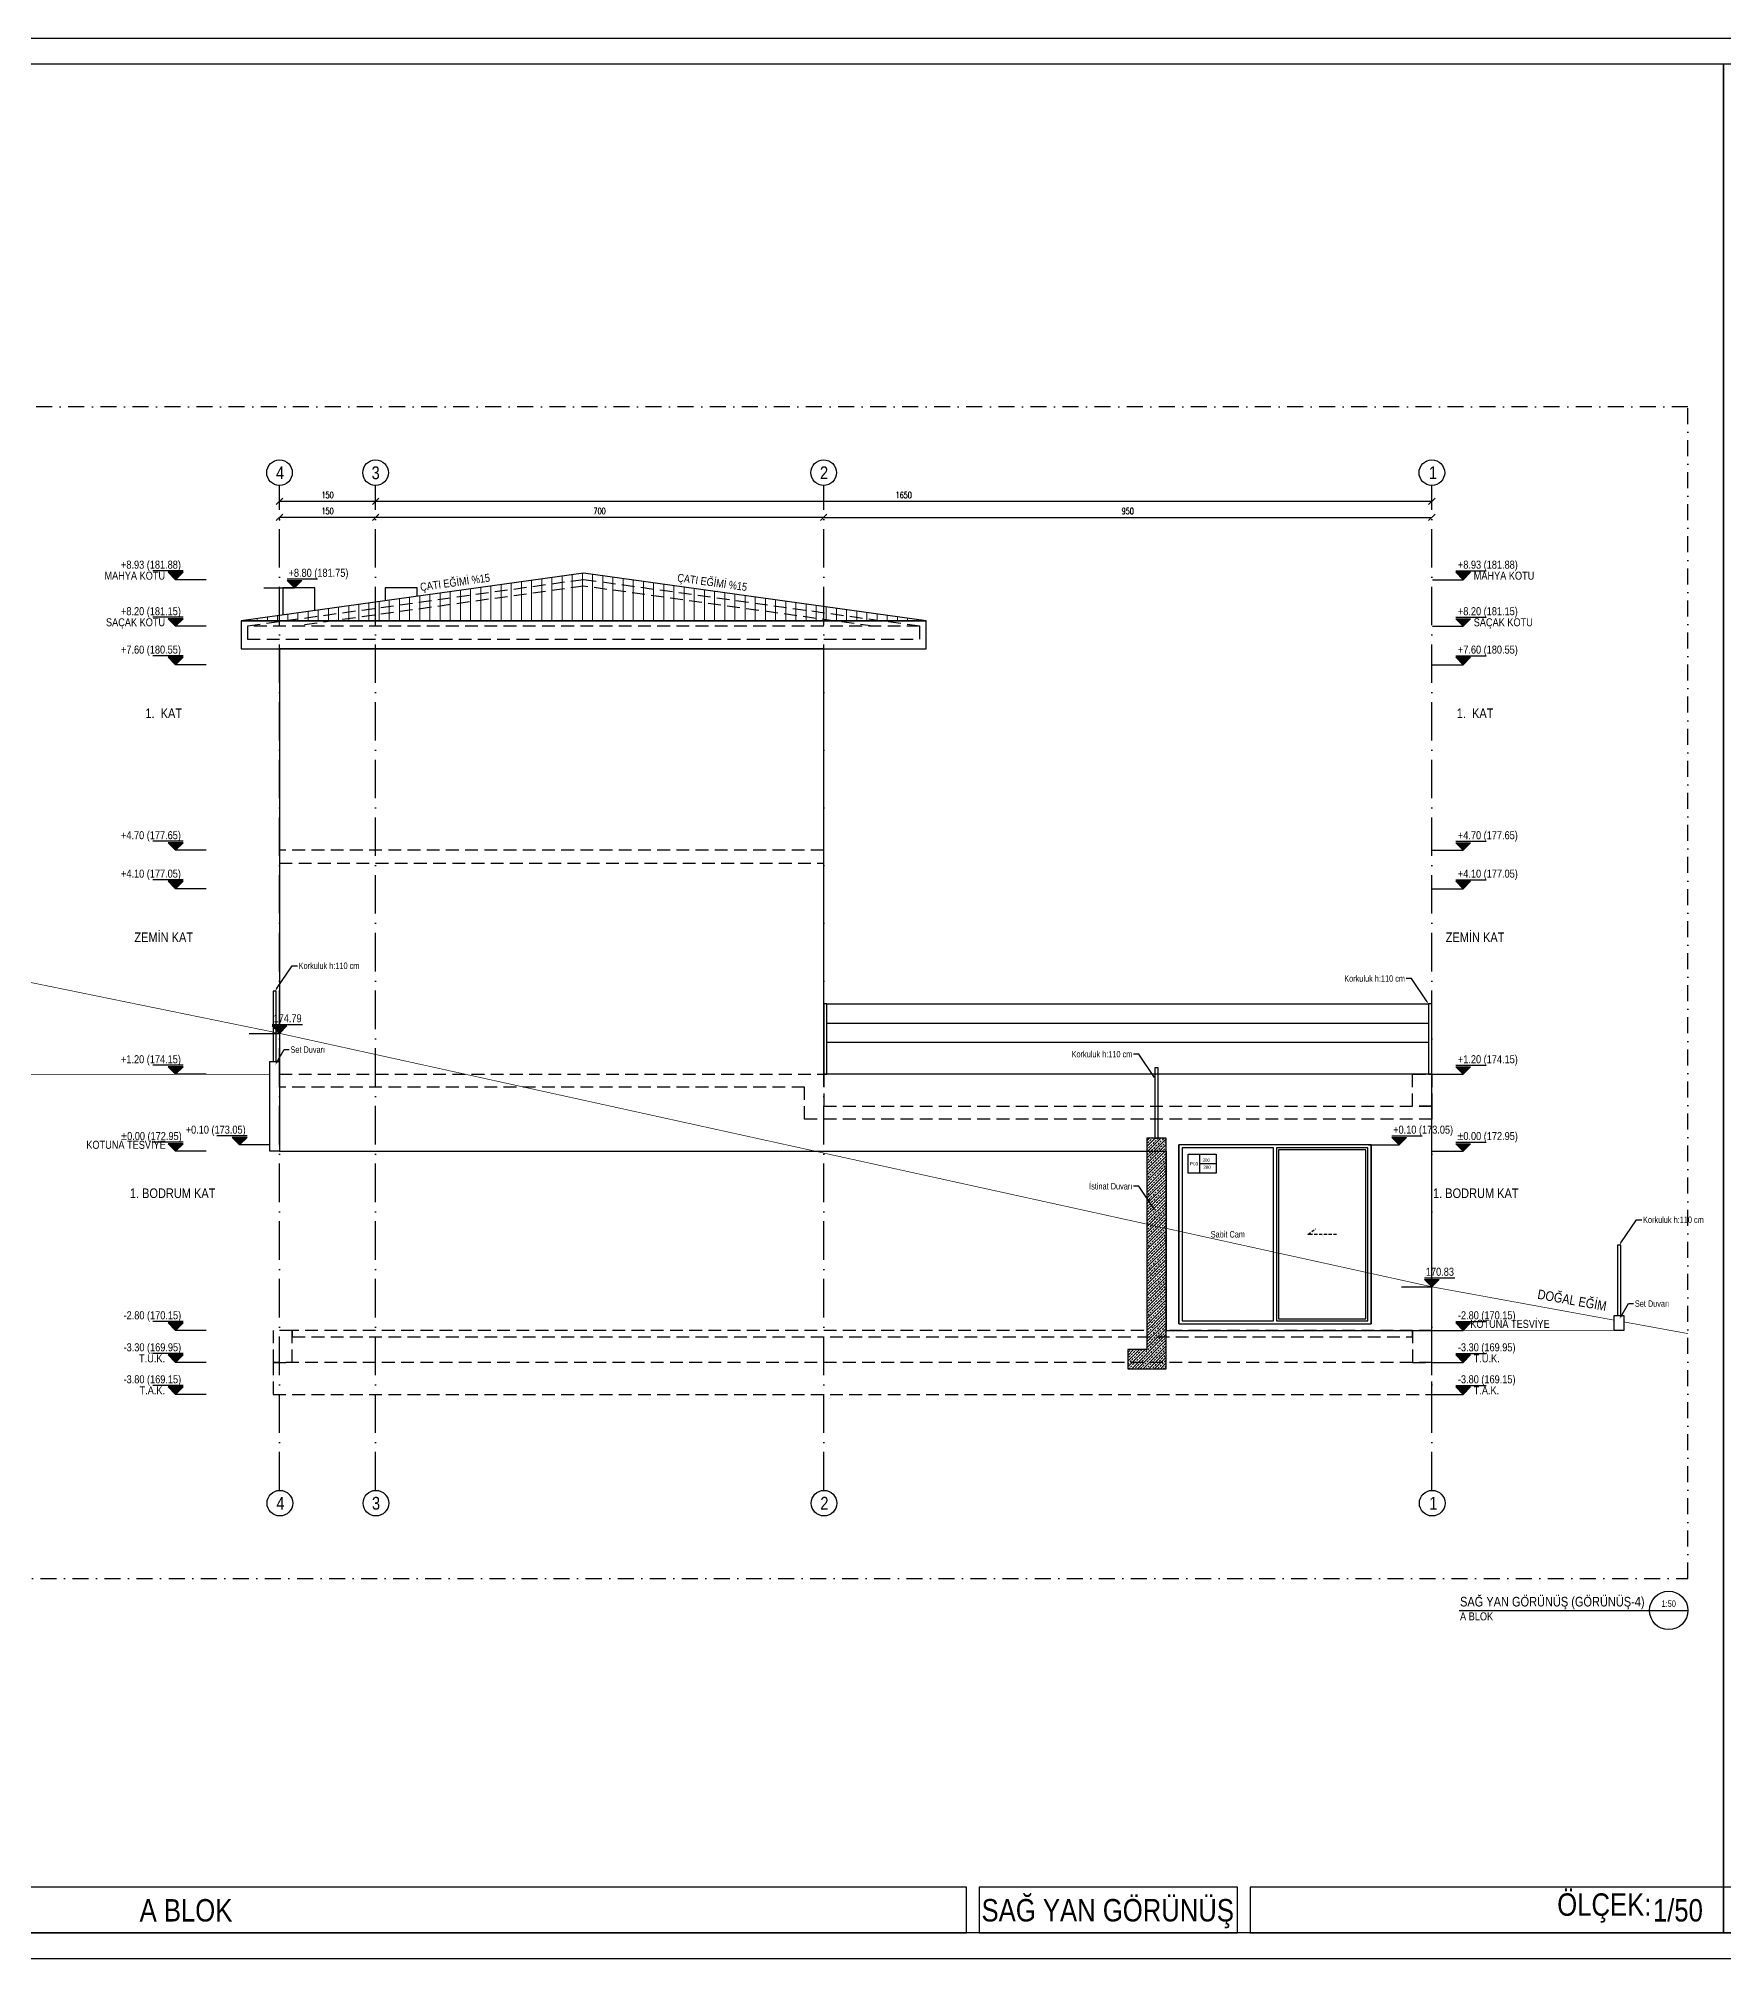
# Model space of a CAD drawing. Header units: millimetres. Extents: x 82776 to 137242, y 11666 to 27998.
# Drawn here: x 129497 to 132129, y 24998 to 27998 of the extents above; entities that cross this region are included whole.
import ezdxf
from ezdxf import colors
from ezdxf.entities.mleader import LeaderData, LeaderLine
from ezdxf.enums import TextEntityAlignment as Align
from ezdxf.math import Vec2, Vec3

# ---------------------------------------------------------------- set-up
doc = ezdxf.new("R2010")
doc.units = ezdxf.units.MM
for name, pattern in [('( Hidden )', [0.375, 0.25, -0.125]), ('ACAD_ISO10W100', [18, 12, -3, 0, -3]), ('DASHDOT', [1, 0.5, -0.25, 0, -0.25]), ('DASHED', [15, 10, -5])]:
    doc.linetypes.add(name, pattern=pattern)
for name, color, linetype in [('0_IFC_Concrete Trace', 253, '( Hidden )'), ('0_IFC_Dimension_Exterior_50', 253, 'Continuous'), ('0_IFC_Elevation_1', 41, 'Continuous'), ('0_IFC_Elevation_2', 31, 'Continuous'), ('0_IFC_Elevation_3', 21, 'Continuous'), ('0_IFC_Elevation_4', 11, 'Continuous'), ('0_IFC_Grid', 14, 'ACAD_ISO10W100'), ('0_IFC_Grid_Text_100', 14, 'Continuous'), ('0_IFC_Hatch', 250, 'Continuous'), ('0_IFC_Hatch_Structure', 251, 'Continuous'), ('0_IFC_Legend_Text', 7, 'Continuous'), ('0_IFC_Legend_Viewport', 7, 'Continuous'), ('0_IFC_Notation_Level_50', 160, 'Continuous'), ('0_IFC_Notation_Section_50', 10, 'Continuous'), ('0_IFC_Text_Explanation_100', 231, 'Continuous'), ('0_IFC_Text_Explanation_20', 231, 'Continuous'), ('0_IFC_Text_Explanation_50', 231, 'Continuous'), ('1_IFC_Concrete_Section', 50, 'Continuous'), ('2_IFC_Handrail', 181, 'Continuous'), ('2_IFC_Wall', 130, 'Continuous'), ('3_IFC_Window', 136, 'Continuous'), ('7_IFC_Landscape', 45, 'Continuous')]:
    doc.layers.add(name, color=color, linetype=linetype)
doc.styles.add('IFC_TEXT', font='ARIALN.TTF')
doc.styles.add('IFC_TEXT_DIM', font='romans.shx', dxfattribs={"width": 0.7})
doc.styles.get("Standard").update_dxf_attribs({"font": 'arial.ttf'})
doc.dimstyles.new('IFC_Dim50', dxfattribs={"dimtxt": 10, "dimasz": 10, "dimexe": 0.00125, "dimexo": 0.000625, "dimgap": 5, "dimtad": 1, "dimdec": 4, "dimrnd": 0.5, "dimzin": 9, "dimtxsty": 'IFC_TEXT_DIM', "dimblk": 'OBLIQUE', "dimcen": -2.5, "dimclrd": 256, "dimclre": 256, "dimclrt": 256, "dimazin": 0, "dimtfac": 1, "dimtdec": 4, "dimtix": 1, "dimtmove": 1, "dimatfit": 3, "dimfxl": 5, "dimfxlon": 1, "dimtfillclr": 256, "dimlwd": -1, "dimlwe": 5, "dimarcsym": 0})

# ---------------------------------------------------------------- blocks, each defined once
blk = doc.blocks.new('*U1736')
for points in [[(-5112.2, 0), (-759.4, 0), (-759.4, 71.5), (-5112.2, 71.5)], [(-739.4, 0), (0, 0), (0, 71.5), (-739.4, 71.5)]]:
    blk.add_lwpolyline(points, close=True)
at = {"layer": '0_IFC_Legend_Viewport', "transparency": 33554687}
blk.add_lwpolyline([(-5112.2, 2920), (0, 2920), (0, 0), (-5112.2, 0)], close=True, dxfattribs=at)
at = {"style": 'IFC_TEXT'}
for tag, p in [('PAFTA', (-3114.5, 17.9)), ('OLCEK', (-110.4, 17.9))]:
    blk.add_attdef(tag, p, '', height=35, dxfattribs=at)
at = {"layer": '0_IFC_Legend_Text', "transparency": 33554687, "insert": (-259.9, 61.9), "char_height": 35, "attachment_point": 1, "style": 'IFC_TEXT'}
blk.add_mtext_dynamic_manual_height_columns('ÖLÇEK:', width=490.238, gutter_width=61.4, heights=[0], dxfattribs=at)
blk = doc.blocks.new('*U2161')
for points in [[(-3561.9, 0), (-1182.8, 0), (-1182.8, 71.5), (-3561.9, 71.5)], [(-1162.8, 0), (-759.4, 0), (-759.4, 71.5), (-1162.8, 71.5)], [(-739.4, 0), (0, 0), (0, 71.5), (-739.4, 71.5)]]:
    blk.add_lwpolyline(points, close=True)
at = {"layer": '0_IFC_Legend_Viewport', "transparency": 33554687}
blk.add_lwpolyline([(-3561.9, 2920), (0, 2920), (0, 0), (-3561.9, 0)], close=True, dxfattribs=at)
at = {"style": 'IFC_TEXT'}
for tag, p in [('PAFTA', (-2608, 17.9)), ('KOT', (-1159.1, 18)), ('OLCEK', (-110.4, 17.9))]:
    blk.add_attdef(tag, p, '', height=35, dxfattribs=at)
at = {"layer": '0_IFC_Legend_Text', "transparency": 33554687, "insert": (-259.9, 61.9), "char_height": 35, "attachment_point": 1, "style": 'IFC_TEXT'}
blk.add_mtext_dynamic_manual_height_columns('ÖLÇEK:', width=490.238, gutter_width=61.4, heights=[0], dxfattribs=at)
blk = doc.blocks.new('*U1744')
at = {"layer": '0_IFC_Text_Explanation_100'}
blk.add_lwpolyline([(-357.2, 0), (0, 0)], dxfattribs=at)
blk.add_circle((-30, 0), 30, dxfattribs=at)
at = {"layer": '0_IFC_Text_Explanation_100', "style": 'IFC_TEXT'}
for tag, p, height in [('TITLE', (-356, 6.2), 15), ('SHEET_NO', (-356, -15.5), 12.5)]:
    blk.add_attdef(tag, p, '', height=height, dxfattribs=at)
for tag, p in [('SCALE', (-30, 10.6)), ('DRAWING_NO', (-30, -11.3))]:
    blk.add_attdef(tag, text='', height=10, dxfattribs=at).set_placement(p, align=Align.MIDDLE)
blk = doc.blocks.new('A_GR4_DOS IZI')
at = {"layer": '0_IFC_Concrete Trace', "linetype": '( Hidden )', "ltscale": 80}
for points in [[(1010, 1150), (485, 1222.8), (-40, 1150)], [(937.1, 1150), (485, 1212.7), (32.9, 1150)], [(1810, 0), (0, 0), (0, -50), (1810, -50), (1810, 0)]]:
    blk.add_lwpolyline(points, dxfattribs=at)
for points in [[(1010, 1150), (-40, 1150), (-40, 1130), (1010, 1130)], [(860, 800), (10, 800), (10, 780), (860, 780)], [(1810, 400), (1780, 400), (1780, 450), (1810, 450)], [(860, 400), (1810, 400), (1810, 380), (830, 380), (830, 430), (10, 430), (10, 450), (860, 450)], [(0, 0), (30, 0), (30, 50), (0, 50)], [(30, 40), (1780, 40), (1780, 50), (30, 50)], [(1780, 0), (1810, 0), (1810, 50), (1780, 50)]]:
    blk.add_lwpolyline(points, close=True, dxfattribs=at)
blk = doc.blocks.new('0_IFC_WINDOWTAG_EL')
blk.add_wipeout([(1.2, 15), (23, 15), (23, 0), (1.2, 0)])
at = {"layer": '0_IFC_Text_Explanation_50'}
blk.add_lwpolyline([(1.2, 15), (23, 15), (23, 0), (1.2, 0)], close=True, dxfattribs=at)
for points in [[(10, 15), (10, 0)], [(10, 7.5), (23, 7.5)]]:
    blk.add_lwpolyline(points, dxfattribs=at)
for tag, p in [('KOD', (1.9, 6.2)), ('EN', (12.1, 9)), ('YÜKSEKLİK', (12.5, 3.5))]:
    blk.add_attdef(tag, p, '', height=2.5, dxfattribs=at)
blk = doc.blocks.new('*U1739')
blk.add_wipeout([(300, 280), (0, 280), (0, 0), (300, 0)])
at = {"layer": '3_IFC_Window'}
for points in [[(300, 280), (0, 280), (0, 0), (300, 0)], [(147.5, 275), (5, 275), (5, 5), (147.5, 5)], [(155.5, 8), (292, 8), (292, 272), (155.5, 272)]]:
    blk.add_lwpolyline(points, close=True, dxfattribs=at)
blk.add_lwpolyline([(152.5, 5), (295, 5), (295, 275), (152.5, 275), (152.5, 5)], dxfattribs=at)
at = {"layer": '3_IFC_Window', "linetype": '( Hidden )', "ltscale": 20}
blk.add_lwpolyline([(246.2, 140), (201.2, 140), (213.5, 148.7)], dxfattribs=at)
at = {"layer": '0_IFC_Text_Explanation_50', "insert": (76.3, 140), "char_height": 10, "attachment_point": 5, "style": 'IFC_TEXT'}
blk.add_mtext_dynamic_manual_height_columns('Sabit Cam', width=56.878, gutter_width=12.5, heights=[9.02], dxfattribs=at)
at = {"transparency": 33554687}
ref = blk.add_blockref('0_IFC_WINDOWTAG_EL', (12.1, 235.5), dxfattribs=dict(at, xscale=2, yscale=2, zscale=2))
ref.add_attrib('YÜKSEKLİK', '280', (38, 242.4), dxfattribs={"layer": '0_IFC_Text_Explanation_20', "height": 5})
ref.add_attrib('EN', '300', (36.7, 253.4), dxfattribs={"layer": '0_IFC_Text_Explanation_20', "height": 5})
ref.add_attrib('KOD', 'P03', (17.4, 247.8), dxfattribs={"layer": '0_IFC_Text_Explanation_20', "height": 5})
blk = doc.blocks.new('*U2137')
at = {"layer": '2_IFC_Handrail'}
for points in [[(-270.1, -109.9), (-265.1, -109.9), (-265.1, 0.1), (-270.1, 0.1)], [(674.9, -109.9), (679.9, -109.9), (679.9, 0.1), (674.9, 0.1)]]:
    blk.add_lwpolyline(points, close=True, dxfattribs=at)
for points in [[(-265.1, 0.1), (674.9, 0.1)], [(-265.1, -29.9), (674.9, -29.9)], [(-265.1, -59.9), (674.9, -59.9)]]:
    blk.add_lwpolyline(points, dxfattribs=at)
blk = doc.blocks.new('A_GR4_YAZI')
at = {"layer": '0_IFC_Text_Explanation_50', "char_height": 12.5, "style": 'IFC_TEXT'}
for insert, attachment_point, rotation in [((337.6, 1232.4, 87363.2), 3, 7.8768), ((632.4, 1232.4, 87363.2), 1, 352.1232)]:
    blk.add_mtext_dynamic_manual_height_columns('ÇATI EĞİMİ %15', width=167.351, gutter_width=12.5, heights=[0], dxfattribs=dict(at, insert=insert, attachment_point=attachment_point, rotation=rotation))
blk = doc.blocks.new('0_IFC_AXIS_TEXT_100')
at = {"layer": '0_IFC_Grid_Text_100'}
blk.add_circle((0, 1000), 1000, dxfattribs=at)
at = {"layer": '0_IFC_Grid_Text_100', "style": 'IFC_TEXT'}
blk.add_attdef('AXIS_NO', text='', height=1000, dxfattribs=at).set_placement((0, 993), align=Align.MIDDLE_CENTER)
blk = doc.blocks.new('_Oblique')
at = {"color": 0, "linetype": 'ByBlock', "lineweight": -2}
blk.add_line((-0.5, -0.5), (0.5, 0.5), dxfattribs=at)
blk = doc.blocks.new('*D2338')
at = {"layer": '0_IFC_Dimension_Exterior_50', "lineweight": 5, "transparency": 16777216}
for p, q in [((160, -225), (160, -225)), ((1810, -225), (1810, -225))]:
    blk.add_line(p, q, dxfattribs=at)
at = {"layer": '0_IFC_Dimension_Exterior_50', "transparency": 16777216}
blk.add_line((1810, -225), (160, -225), dxfattribs=at)
at = {"layer": 'Defpoints', "color": 0, "transparency": 16777216}
for p in [(160, -225), (160, -225), (1810, -225)]:
    blk.add_point(p, dxfattribs=at)
at = {"layer": '0_IFC_Dimension_Exterior_50', "transparency": 16777216, "xscale": 10, "yscale": 10, "zscale": 10, "rotation": 180}
blk.add_blockref('_Oblique', (160, -225), dxfattribs=at)
at = {"layer": '0_IFC_Dimension_Exterior_50', "transparency": 16777216, "xscale": 10, "yscale": 10, "zscale": 10}
blk.add_blockref('_Oblique', (1810, -225), dxfattribs=at)
at = {"layer": '0_IFC_Dimension_Exterior_50', "transparency": 16777216, "insert": (985, -215), "char_height": 10, "attachment_point": 5, "style": 'IFC_TEXT_DIM'}
blk.add_mtext('1650', dxfattribs=at)
blk = doc.blocks.new('*D2339')
at = {"layer": '0_IFC_Dimension_Exterior_50', "lineweight": 5, "transparency": 16777216}
for p, q in [((10, -230), (10, -225)), ((160, -225), (160, -225))]:
    blk.add_line(p, q, dxfattribs=at)
at = {"layer": '0_IFC_Dimension_Exterior_50', "transparency": 16777216}
blk.add_line((160, -225), (10, -225), dxfattribs=at)
at = {"layer": 'Defpoints', "color": 0, "transparency": 16777216}
for p in [(10, -225), (160, -225), (10, -324.7)]:
    blk.add_point(p, dxfattribs=at)
at = {"layer": '0_IFC_Dimension_Exterior_50', "transparency": 16777216, "xscale": 10, "yscale": 10, "zscale": 10, "rotation": 180}
blk.add_blockref('_Oblique', (10, -225), dxfattribs=at)
at = {"layer": '0_IFC_Dimension_Exterior_50', "transparency": 16777216, "xscale": 10, "yscale": 10, "zscale": 10}
blk.add_blockref('_Oblique', (160, -225), dxfattribs=at)
at = {"layer": '0_IFC_Dimension_Exterior_50', "transparency": 16777216, "insert": (85, -215), "char_height": 10, "attachment_point": 5, "style": 'IFC_TEXT_DIM'}
blk.add_mtext('150', dxfattribs=at)
blk = doc.blocks.new('*D2340')
at = {"layer": '0_IFC_Dimension_Exterior_50', "lineweight": 5, "transparency": 16777216}
for p, q in [((160, -250), (160, -250)), ((860, -250), (860, -250))]:
    blk.add_line(p, q, dxfattribs=at)
at = {"layer": '0_IFC_Dimension_Exterior_50', "transparency": 16777216}
blk.add_line((860, -250), (160, -250), dxfattribs=at)
at = {"layer": 'Defpoints', "color": 0, "transparency": 16777216}
for p in [(160, -250), (160, -250), (860, -250)]:
    blk.add_point(p, dxfattribs=at)
at = {"layer": '0_IFC_Dimension_Exterior_50', "transparency": 16777216, "xscale": 10, "yscale": 10, "zscale": 10, "rotation": 180}
blk.add_blockref('_Oblique', (160, -250), dxfattribs=at)
at = {"layer": '0_IFC_Dimension_Exterior_50', "transparency": 16777216, "xscale": 10, "yscale": 10, "zscale": 10}
blk.add_blockref('_Oblique', (860, -250), dxfattribs=at)
at = {"layer": '0_IFC_Dimension_Exterior_50', "transparency": 16777216, "insert": (510, -240), "char_height": 10, "attachment_point": 5, "style": 'IFC_TEXT_DIM'}
blk.add_mtext('700', dxfattribs=at)
blk = doc.blocks.new('*D2341')
at = {"layer": '0_IFC_Dimension_Exterior_50', "lineweight": 5, "transparency": 16777216}
for p, q in [((860, -250), (860, -250)), ((1810, -250), (1810, -250))]:
    blk.add_line(p, q, dxfattribs=at)
at = {"layer": '0_IFC_Dimension_Exterior_50', "transparency": 16777216}
blk.add_line((860, -250), (1810, -250), dxfattribs=at)
at = {"layer": 'Defpoints', "color": 0, "transparency": 16777216}
for p in [(860, -250), (1810, -250), (1810, -250)]:
    blk.add_point(p, dxfattribs=at)
at = {"layer": '0_IFC_Dimension_Exterior_50', "transparency": 16777216, "xscale": 10, "yscale": 10, "zscale": 10, "rotation": 180}
blk.add_blockref('_Oblique', (860, -250), dxfattribs=at)
at = {"layer": '0_IFC_Dimension_Exterior_50', "transparency": 16777216, "xscale": 10, "yscale": 10, "zscale": 10}
blk.add_blockref('_Oblique', (1810, -250), dxfattribs=at)
at = {"layer": '0_IFC_Dimension_Exterior_50', "transparency": 16777216, "insert": (1335, -240), "char_height": 10, "attachment_point": 5, "style": 'IFC_TEXT_DIM'}
blk.add_mtext('950', dxfattribs=at)
blk = doc.blocks.new('*D2342')
at = {"layer": '0_IFC_Dimension_Exterior_50', "lineweight": 5, "transparency": 16777216}
for p, q in [((10, -255), (10, -250)), ((160, -250), (160, -250))]:
    blk.add_line(p, q, dxfattribs=at)
at = {"layer": '0_IFC_Dimension_Exterior_50', "transparency": 16777216}
blk.add_line((160, -250), (10, -250), dxfattribs=at)
at = {"layer": 'Defpoints', "color": 0, "transparency": 16777216}
for p in [(10, -250), (160, -250), (10, -324.7)]:
    blk.add_point(p, dxfattribs=at)
at = {"layer": '0_IFC_Dimension_Exterior_50', "transparency": 16777216, "xscale": 10, "yscale": 10, "zscale": 10, "rotation": 180}
blk.add_blockref('_Oblique', (10, -250), dxfattribs=at)
at = {"layer": '0_IFC_Dimension_Exterior_50', "transparency": 16777216, "xscale": 10, "yscale": 10, "zscale": 10}
blk.add_blockref('_Oblique', (160, -250), dxfattribs=at)
at = {"layer": '0_IFC_Dimension_Exterior_50', "transparency": 16777216, "insert": (85, -240), "char_height": 10, "attachment_point": 5, "style": 'IFC_TEXT_DIM'}
blk.add_mtext('150', dxfattribs=at)
blk = doc.blocks.new('0_IFC_NOT_RUDELEVEL_50_N')
at = {"layer": '0_IFC_Notation_Level_50'}
h = blk.add_hatch(color=256, dxfattribs=at)
h.dxf.hatch_style = 1
h.paths.add_polyline_path([(-201.6, 201.6), (201.6, 201.6), (0, 0)])
for p, q in [((-834.4, 0), (0, 0)), ((-201.6, 246.4), (627.2, 246.4))]:
    blk.add_line(p, q, dxfattribs=at)
blk.add_lwpolyline([(-201.6, 201.6), (201.6, 201.6), (0, 0), (-201.6, 201.6)], dxfattribs=at)
at = {"layer": '0_IFC_Notation_Level_50', "style": 'IFC_TEXT'}
blk.add_attdef('LEVEL', (-201.6, 302.4), '', height=280, dxfattribs=at)
blk = doc.blocks.new('A_GR4_DE')
at = {"layer": '0_IFC_Elevation_4', "linetype": 'DASHED', "const_width": 1}
blk.add_lwpolyline([(-2900.3, 621), (-1800, 396), (0, 0), (285, -52.1)], dxfattribs=at)
ref = blk.add_blockref('0_IFC_NOT_RUDELEVEL_50_N', (-2900.3, 621), dxfattribs=dict(xscale=0.0571428571427681, yscale=0.0571428571427681, zscale=0.0571428571427681))
ref.add_attrib('LEVEL', '177.04', (-2909.6, 638.3), dxfattribs={"layer": '0_IFC_Notation_Level_50', "height": 12.5, "style": 'IFC_TEXT'})
ref = blk.add_blockref('0_IFC_NOT_RUDELEVEL_50_N', (-1800, 396), dxfattribs=dict(xscale=0.0571428571427681, yscale=0.0571428571427681, zscale=0.0571428571427681))
ref.add_attrib('LEVEL', '174.79', (-1809.3, 413.3), dxfattribs={"layer": '0_IFC_Notation_Level_50', "height": 12.5, "style": 'IFC_TEXT'})
ref = blk.add_blockref('0_IFC_NOT_RUDELEVEL_50_N', (0, 0), dxfattribs=dict(xscale=0.0571428571427681, yscale=0.0571428571427681, zscale=0.0571428571427681))
ref.add_attrib('LEVEL', '170.83', (-9.3, 17.3), dxfattribs={"layer": '0_IFC_Notation_Level_50', "height": 12.5, "style": 'IFC_TEXT'})
at = {"layer": '0_IFC_Elevation_4', "linetype": 'DASHED', "ltscale": 3, "char_height": 15, "attachment_point": 1, "style": 'IFC_TEXT'}
for insert, rotation in [((-2848.1, 634), 348.556), ((166.8, -3.8), 349.8173)]:
    blk.add_mtext_dynamic_manual_height_columns('\\pxt4;DOĞAL EĞİM', width=252.297, gutter_width=125, heights=[0], dxfattribs=dict(at, insert=insert, rotation=rotation))
blk = doc.blocks.new('*U2139')
ref = blk.add_blockref('0_IFC_NOT_RUDELEVEL_50_N', (0, 1322.8), dxfattribs=dict(xscale=-0.057142857142768, yscale=0.057142857142768, zscale=0.057142857142768))
ref.add_attrib('LEVEL', '+8.93 (181.88)', (-85.3, 1340), dxfattribs={"layer": '0_IFC_Notation_Level_50', "height": 12.5, "style": 'IFC_TEXT'})
ref = blk.add_blockref('0_IFC_NOT_RUDELEVEL_50_N', (0, 1250), dxfattribs=dict(xscale=-0.057142857142768, yscale=0.057142857142768, zscale=0.057142857142768))
ref.add_attrib('LEVEL', '+8.20 (181.15)', (-85.3, 1267.3), dxfattribs={"layer": '0_IFC_Notation_Level_50', "height": 12.5, "style": 'IFC_TEXT'})
ref = blk.add_blockref('0_IFC_NOT_RUDELEVEL_50_N', (0, 1190), dxfattribs=dict(xscale=-0.057142857142768, yscale=0.057142857142768, zscale=0.057142857142768))
ref.add_attrib('LEVEL', '+7.60 (180.55)', (-85.3, 1207.3), dxfattribs={"layer": '0_IFC_Notation_Level_50', "height": 12.5, "style": 'IFC_TEXT'})
ref = blk.add_blockref('0_IFC_NOT_RUDELEVEL_50_N', (0, 900), dxfattribs=dict(xscale=-0.057142857142768, yscale=0.057142857142768, zscale=0.057142857142768))
ref.add_attrib('LEVEL', '+4.70 (177.65)', (-85.3, 917.3), dxfattribs={"layer": '0_IFC_Notation_Level_50', "height": 12.5, "style": 'IFC_TEXT'})
ref = blk.add_blockref('0_IFC_NOT_RUDELEVEL_50_N', (0, 840), dxfattribs=dict(xscale=-0.057142857142768, yscale=0.057142857142768, zscale=0.057142857142768))
ref.add_attrib('LEVEL', '+4.10 (177.05)', (-85.3, 857.3), dxfattribs={"layer": '0_IFC_Notation_Level_50', "height": 12.5, "style": 'IFC_TEXT'})
ref = blk.add_blockref('0_IFC_NOT_RUDELEVEL_50_N', (0, 550), dxfattribs=dict(xscale=-0.057142857142768, yscale=0.057142857142768, zscale=0.057142857142768))
ref.add_attrib('LEVEL', '+1.20 (174.15)', (-85.3, 567.3), dxfattribs={"layer": '0_IFC_Notation_Level_50', "height": 12.5, "style": 'IFC_TEXT'})
ref = blk.add_blockref('0_IFC_NOT_RUDELEVEL_50_N', (0, 430), dxfattribs=dict(xscale=-0.057142857142768, yscale=0.057142857142768, zscale=0.057142857142768))
ref.add_attrib('LEVEL', '%%P0.00 (172.95)', (-85.3, 447.3), dxfattribs={"layer": '0_IFC_Notation_Level_50', "height": 12.5, "style": 'IFC_TEXT'})
ref = blk.add_blockref('0_IFC_NOT_RUDELEVEL_50_N', (100, 440), dxfattribs=dict(xscale=-0.057142857142768, yscale=0.057142857142768, zscale=0.057142857142768))
ref.add_attrib('LEVEL', '+0.10 (173.05)', (15.8, 457.3), dxfattribs={"layer": '0_IFC_Notation_Level_50', "height": 12.5, "style": 'IFC_TEXT'})
ref = blk.add_blockref('0_IFC_NOT_RUDELEVEL_50_N', (0, 150), dxfattribs=dict(xscale=-0.057142857142768, yscale=0.057142857142768, zscale=0.057142857142768))
ref.add_attrib('LEVEL', '-2.80 (170.15)', (-81.3, 167.3), dxfattribs={"layer": '0_IFC_Notation_Level_50', "height": 12.5, "style": 'IFC_TEXT'})
ref = blk.add_blockref('0_IFC_NOT_RUDELEVEL_50_N', (0, 100), dxfattribs=dict(xscale=-0.057142857142768, yscale=0.057142857142768, zscale=0.057142857142768))
ref.add_attrib('LEVEL', '-3.30 (169.95)', (-81.3, 117.3), dxfattribs={"layer": '0_IFC_Notation_Level_50', "height": 12.5, "style": 'IFC_TEXT'})
ref = blk.add_blockref('0_IFC_NOT_RUDELEVEL_50_N', (0, 50), dxfattribs=dict(xscale=-0.057142857142768, yscale=0.057142857142768, zscale=0.057142857142768))
ref.add_attrib('LEVEL', '-3.80 (169.15)', (-81.3, 67.3), dxfattribs={"layer": '0_IFC_Notation_Level_50', "height": 12.5, "style": 'IFC_TEXT'})
at = {"layer": '0_IFC_Notation_Level_50', "char_height": 12.5, "attachment_point": 3, "style": 'IFC_TEXT'}
for s, insert in [('MAHYA KOTU', (-16.5, 1335.3)), ('SAÇAK KOTU', (-16.5, 1262.5)), ('T.Ü.K.', (-16.5, 112.5)), ('T.A.K.', (-16.5, 62.5))]:
    blk.add_mtext_dynamic_manual_height_columns(s, width=128.311, gutter_width=12.5, heights=[0], dxfattribs=dict(at, insert=insert))
at = {"layer": '0_IFC_Text_Explanation_50', "char_height": 15, "attachment_point": 5, "style": 'IFC_TEXT'}
for s, insert in [('\\pxt4;1.  KAT', (-18.6, 1114.1)), ('\\pxt4;ZEMİN KAT', (-18.6, 764.1)), ('\\pxi-0.46999,l1.46999,t1.46999,4;1. BODRUM KAT', (-12.2, 364.1))]:
    blk.add_mtext_dynamic_manual_height_columns(s, width=215.825, gutter_width=125, heights=[0], dxfattribs=dict(at, insert=insert))
blk = doc.blocks.new('*U2140')
ref = blk.add_blockref('0_IFC_NOT_RUDELEVEL_50_N', (0, 1322.8), dxfattribs=dict(xscale=0.057142857142768, yscale=0.057142857142768, zscale=0.057142857142768))
ref.add_attrib('LEVEL', '+8.93 (181.88)', (-8.2, 1340), dxfattribs={"layer": '0_IFC_Notation_Level_50', "height": 12.5, "style": 'IFC_TEXT'})
ref = blk.add_blockref('0_IFC_NOT_RUDELEVEL_50_N', (0, 1250), dxfattribs=dict(xscale=0.057142857142768, yscale=0.057142857142768, zscale=0.057142857142768))
ref.add_attrib('LEVEL', '+8.20 (181.15)', (-8.2, 1267.3), dxfattribs={"layer": '0_IFC_Notation_Level_50', "height": 12.5, "style": 'IFC_TEXT'})
ref = blk.add_blockref('0_IFC_NOT_RUDELEVEL_50_N', (0, 1190), dxfattribs=dict(xscale=0.057142857142768, yscale=0.057142857142768, zscale=0.057142857142768))
ref.add_attrib('LEVEL', '+7.60 (180.55)', (-8.2, 1207.3), dxfattribs={"layer": '0_IFC_Notation_Level_50', "height": 12.5, "style": 'IFC_TEXT'})
ref = blk.add_blockref('0_IFC_NOT_RUDELEVEL_50_N', (0, 900), dxfattribs=dict(xscale=0.057142857142768, yscale=0.057142857142768, zscale=0.057142857142768))
ref.add_attrib('LEVEL', '+4.70 (177.65)', (-8.2, 917.3), dxfattribs={"layer": '0_IFC_Notation_Level_50', "height": 12.5, "style": 'IFC_TEXT'})
ref = blk.add_blockref('0_IFC_NOT_RUDELEVEL_50_N', (0, 840), dxfattribs=dict(xscale=0.057142857142768, yscale=0.057142857142768, zscale=0.057142857142768))
ref.add_attrib('LEVEL', '+4.10 (177.05)', (-8.2, 857.3), dxfattribs={"layer": '0_IFC_Notation_Level_50', "height": 12.5, "style": 'IFC_TEXT'})
ref = blk.add_blockref('0_IFC_NOT_RUDELEVEL_50_N', (0, 550), dxfattribs=dict(xscale=0.057142857142768, yscale=0.057142857142768, zscale=0.057142857142768))
ref.add_attrib('LEVEL', '+1.20 (174.15)', (-8.2, 567.3), dxfattribs={"layer": '0_IFC_Notation_Level_50', "height": 12.5, "style": 'IFC_TEXT'})
ref = blk.add_blockref('0_IFC_NOT_RUDELEVEL_50_N', (-100, 440), dxfattribs=dict(xscale=0.057142857142768, yscale=0.057142857142768, zscale=0.057142857142768))
ref.add_attrib('LEVEL', '+0.10 (173.05)', (-109.3, 457.3), dxfattribs={"layer": '0_IFC_Notation_Level_50', "height": 12.5, "style": 'IFC_TEXT'})
ref = blk.add_blockref('0_IFC_NOT_RUDELEVEL_50_N', (0, 430), dxfattribs=dict(xscale=0.057142857142768, yscale=0.057142857142768, zscale=0.057142857142768))
ref.add_attrib('LEVEL', '%%P0.00 (172.95)', (-9.3, 447.3), dxfattribs={"layer": '0_IFC_Notation_Level_50', "height": 12.5, "style": 'IFC_TEXT'})
ref = blk.add_blockref('0_IFC_NOT_RUDELEVEL_50_N', (0, 150), dxfattribs=dict(xscale=0.057142857142768, yscale=0.057142857142768, zscale=0.057142857142768))
ref.add_attrib('LEVEL', '-2.80 (170.15)', (-8.2, 167.3), dxfattribs={"layer": '0_IFC_Notation_Level_50', "height": 12.5, "style": 'IFC_TEXT'})
ref = blk.add_blockref('0_IFC_NOT_RUDELEVEL_50_N', (0, 100), dxfattribs=dict(xscale=0.057142857142768, yscale=0.057142857142768, zscale=0.057142857142768))
ref.add_attrib('LEVEL', '-3.30 (169.95)', (-8.2, 117.3), dxfattribs={"layer": '0_IFC_Notation_Level_50', "height": 12.5, "style": 'IFC_TEXT'})
ref = blk.add_blockref('0_IFC_NOT_RUDELEVEL_50_N', (0, 50), dxfattribs=dict(xscale=0.057142857142768, yscale=0.057142857142768, zscale=0.057142857142768))
ref.add_attrib('LEVEL', '-3.80 (169.15)', (-8.2, 67.3), dxfattribs={"layer": '0_IFC_Notation_Level_50', "height": 12.5, "style": 'IFC_TEXT'})
at = {"layer": '0_IFC_Notation_Level_50', "char_height": 12.5, "attachment_point": 1, "style": 'IFC_TEXT'}
for s, insert in [('MAHYA KOTU', (16.5, 1335.3)), ('SAÇAK KOTU', (16.5, 1262.5)), ('T.Ü.K.', (16.5, 112.5)), ('T.A.K.', (16.5, 62.5))]:
    blk.add_mtext_dynamic_manual_height_columns(s, width=128.311, gutter_width=12.5, heights=[0], dxfattribs=dict(at, insert=insert))
at = {"layer": '0_IFC_Text_Explanation_50', "char_height": 15, "attachment_point": 5, "style": 'IFC_TEXT'}
for s, insert in [('\\pxt4;1.  KAT', (18.6, 1114.1)), ('\\pxt4;ZEMİN KAT', (18.6, 764.1)), ('\\pxi-0.46999,l1.46999,t1.46999,4;1. BODRUM KAT', (12.2, 364.1))]:
    blk.add_mtext_dynamic_manual_height_columns(s, width=215.825, gutter_width=125, heights=[0], dxfattribs=dict(at, insert=insert))
blk = doc.blocks.new('A_GR4')
at = {"layer": '0_IFC_Elevation_1'}
blk.add_lwpolyline([(1020, 1158.7), (-50, 1158.7), (-50, 1115), (1020, 1115)], close=True, dxfattribs=at)
at = {"layer": '0_IFC_Elevation_2'}
blk.add_lwpolyline([(860, 1115), (10, 1115), (10, 330), (1395, 330), (1395, 50), (1810, 50), (1810, 450), (860, 450)], close=True, dxfattribs=at)
at = {"layer": '0_IFC_Elevation_3'}
for points in [[(-50, 1158.7), (1020, 1158.7), (485, 1232.8), (-50, 1158.7)], [(65, 1174.6), (65, 1210), (15, 1210), (15, 1167.7)]]:
    blk.add_lwpolyline(points, dxfattribs=at)
blk.add_lwpolyline([(1415, 340), (1715, 340), (1715, 60), (1415, 60)], close=True, dxfattribs=at)
at = {"layer": '0_IFC_Elevation_4'}
blk.add_lwpolyline([(225, 1196.8), (225, 1210), (175, 1210), (175, 1189.9)], dxfattribs=at)
blk.add_blockref('*U2137', (1130.1, 559.9))
at = {"layer": '0_IFC_Text_Explanation_50'}
ml = blk.add_multileader_mtext('Standard', dxfattribs=at)
ml.set_content('Korkuluk h:110 cm', color=256, style='IFC_TEXT')
ml.set_leader_properties()
ml.build(insert=Vec2(0, 0))
ctx = ml.context
ctx.base_point, ctx.char_height, ctx.plane_origin = Vec3(1672.7, 599.6), 10, Vec3(1805.2, 341)
ctx.text_align_type = 2
notes = []
notes.append((ctx, [(0, (1, 1, 0), (1778, 599.6), (-1, 0), 8, [(0, [(1805, 560)], 0, [])])]))
ctx.mtext.insert, ctx.mtext.alignment, ctx.mtext.flow_direction = Vec3(1768, 604.6), 3, 5
for ctx, leaders in notes:
    for number, flags, end, landing, length, lines in leaders:
        leader = LeaderData()
        leader.index, (leader.has_last_leader_line, leader.has_dogleg_vector, leader.attachment_direction) = number, flags
        leader.last_leader_point, leader.dogleg_vector, leader.dogleg_length = Vec3(end), Vec3(landing), length
        for number, points, colour, breaks in lines:
            line = LeaderLine()
            line.index, line.vertices, line.color, line.breaks = number, Vec3.list(points), colors.encode_raw_color(colour), breaks
            leader.lines.append(line)
        ctx.leaders.append(leader)
blk = doc.blocks.new('A_GR4_AKS')
at = {"layer": '0_IFC_Grid', "ltscale": 5}
for points in [[(10, -1770.00231), (10, -200.01652)], [(160, -1770.00231), (160, -200.01652)], [(860, -1770.00231), (860, -200.01652)], [(1810, -1770.00231), (1810, -200.01652)]]:
    blk.add_lwpolyline(points, dxfattribs=at)
ref = blk.add_blockref('0_IFC_AXIS_TEXT_100', (10, -200.01652), dxfattribs=dict(xscale=0.02, yscale=0.02, zscale=0.02))
ref.add_attrib('AXIS_NO', '4', dxfattribs={"layer": '0_IFC_Grid_Text_100', "height": 20, "rotation": 360, "style": 'IFC_TEXT'}).set_placement((10.87313, -180.1622), align=Align.MIDDLE_CENTER)
ref = blk.add_blockref('0_IFC_AXIS_TEXT_100', (160, -200.01652), dxfattribs=dict(xscale=0.02, yscale=0.02, zscale=0.02))
ref.add_attrib('AXIS_NO', '3', dxfattribs={"layer": '0_IFC_Grid_Text_100', "height": 20, "rotation": 360, "style": 'IFC_TEXT'}).set_placement((160.17736, -180.1622), align=Align.MIDDLE_CENTER)
ref = blk.add_blockref('0_IFC_AXIS_TEXT_100', (860, -200.01652), dxfattribs=dict(xscale=0.02, yscale=0.02, zscale=0.02))
ref.add_attrib('AXIS_NO', '2', dxfattribs={"layer": '0_IFC_Grid_Text_100', "height": 20, "rotation": 360, "style": 'IFC_TEXT'}).set_placement((860.57299, -180.1622), align=Align.MIDDLE_CENTER)
ref = blk.add_blockref('0_IFC_AXIS_TEXT_100', (1810, -200.01652), dxfattribs=dict(xscale=0.02, yscale=0.02, zscale=0.02))
ref.add_attrib('AXIS_NO', '1', dxfattribs={"layer": '0_IFC_Grid_Text_100', "height": 20, "rotation": 360, "style": 'IFC_TEXT'}).set_placement((1811.78718, -180.1622), align=Align.MIDDLE_CENTER)
ref = blk.add_blockref('0_IFC_AXIS_TEXT_100', (10.53404, -1809.99285), dxfattribs=dict(xscale=0.02, yscale=0.02, zscale=0.02))
ref.add_attrib('AXIS_NO', '4', dxfattribs={"layer": '0_IFC_Grid_Text_100', "height": 20, "rotation": 360, "style": 'IFC_TEXT'}).set_placement((11.40716, -1790.13853), align=Align.MIDDLE_CENTER)
ref = blk.add_blockref('0_IFC_AXIS_TEXT_100', (160.53404, -1809.99285), dxfattribs=dict(xscale=0.02, yscale=0.02, zscale=0.02))
ref.add_attrib('AXIS_NO', '3', dxfattribs={"layer": '0_IFC_Grid_Text_100', "height": 20, "rotation": 360, "style": 'IFC_TEXT'}).set_placement((160.71139, -1790.13853), align=Align.MIDDLE_CENTER)
ref = blk.add_blockref('0_IFC_AXIS_TEXT_100', (860.53404, -1809.99285), dxfattribs=dict(xscale=0.02, yscale=0.02, zscale=0.02))
ref.add_attrib('AXIS_NO', '2', dxfattribs={"layer": '0_IFC_Grid_Text_100', "height": 20, "rotation": 360, "style": 'IFC_TEXT'}).set_placement((861.10702, -1790.13853), align=Align.MIDDLE_CENTER)
ref = blk.add_blockref('0_IFC_AXIS_TEXT_100', (1810.53404, -1809.99285), dxfattribs=dict(xscale=0.02, yscale=0.02, zscale=0.02))
ref.add_attrib('AXIS_NO', '1', dxfattribs={"layer": '0_IFC_Grid_Text_100', "height": 20, "rotation": 360, "style": 'IFC_TEXT'}).set_placement((1812.32121, -1790.13853), align=Align.MIDDLE_CENTER)
at = {"layer": '0_IFC_Dimension_Exterior_50'}
for base, p1, p2, picture, middle in [((10, -225.01652), (160, -225.01652), (10, -324.71905), '*D2339', (85, -215.01652)), ((160, -225.01652), (1810, -225.0066), (160, -225.01652), '*D2338', (985, -215.01652)), ((10, -250.01652), (160, -250.01652), (10, -324.71905), '*D2342', (85, -240.01652)), ((160, -250.01652), (860, -250.0066), (160, -250.01652), '*D2340', (510, -240.01652)), ((1810, -250.01652), (860, -250.0066), (1810, -250.0066), '*D2341', (1335, -240.01652))]:
    dim = blk.add_linear_dim(base=base, p1=p1, p2=p2, dimstyle='IFC_Dim50', dxfattribs=at)
    dim.commit()
    dim.dimension.update_dxf_attribs({"geometry": picture, "text_midpoint": middle})
blk = doc.blocks.new('A GR4')
at = {"layer": '0_IFC_Hatch', "lineweight": 0}
h = blk.add_hatch(dxfattribs=at)
h.set_pattern_fill('LINE', color=256, scale=5, angle=90)
h.set_pattern_definition([(90, (-242191.806, -48105.172), (-15.875, 1e-15), [])])
h.paths.add_polyline_path([(-2010, 1578.7), (-940, 1578.7), (-1475, 1652.8)])
at = {"layer": '2_IFC_Handrail'}
for points in [[(-1955, 890), (-1955, 1000), (-1960, 1000), (-1960, 890)], [(-577.5, 770), (-577.5, 880), (-582.5, 880), (-582.5, 770)], [(145, 493.2), (145, 603.2), (140, 603.2), (140, 493.2)]]:
    blk.add_lwpolyline(points, close=True, dxfattribs=at)
at = {"layer": '2_IFC_Wall'}
for points in [[(-1965, 750), (-1965, 890), (-1950, 890), (-1950, 750)], [(135, 470), (135, 493.2), (150, 493.2), (150, 470)]]:
    blk.add_lwpolyline(points, close=True, dxfattribs=at)
at = {"layer": '7_IFC_Landscape', "const_width": 1, "elevation": -346238.3}
blk.add_lwpolyline([(-1965, 870), (-2700.7, 870), (-2797.9, 1014.3), (-2847.9, 1014.3), (-2928.6, 1134.1), (-3020.3, 1152.9)], dxfattribs=at)
at = {"layer": '7_IFC_Landscape', "const_width": 1}
blk.add_lwpolyline([(-595, 750), (-1950, 750)], dxfattribs=at)
for name, p in [('*U2139', (-2112.3, 320)), ('A_GR4', (-1960, 420)), ('A_GR4_YAZI', (-1960, 420)), ('A_GR4_DOS IZI', (-1960, 420))]:
    blk.add_blockref(name, p)
ref = blk.add_blockref('0_IFC_NOT_RUDELEVEL_50_N', (-1926.6, 1630), dxfattribs=dict(xscale=0.0571428571427681, yscale=0.0571428571427681, zscale=0.0571428571427681))
ref.add_attrib('LEVEL', '+8.80 (181.75)', (-1935.9, 1647.3), dxfattribs={"layer": '0_IFC_Notation_Level_50', "height": 12.5, "style": 'IFC_TEXT'})
blk.add_blockref('*U1744', (250, 32.4)).add_auto_attribs({'TITLE': 'SAĞ YAN GÖRÜNÜŞ (GÖRÜNÜŞ-4)', 'SCALE': '1:50', 'SHEET_NO': 'A BLOK'})
at = {"layer": '0_IFC_Notation_Level_50', "char_height": 12.5, "attachment_point": 3, "style": 'IFC_TEXT'}
for insert in [(-2127.7, 766.1), (34.1, 486.4)]:
    blk.add_mtext_dynamic_manual_height_columns('KOTUNA TESVİYE', width=128.311, gutter_width=12.5, heights=[0], dxfattribs=dict(at, insert=insert))
at = {"layer": '0_IFC_Text_Explanation_50'}
ml = blk.add_multileader_mtext('Standard', dxfattribs=at)
ml.set_content('Korkuluk h:110 cm', color=256, style='IFC_TEXT')
ml.set_leader_properties()
ml.build(insert=Vec2(0, 0))
ctx = ml.context
ctx.base_point, ctx.char_height, ctx.plane_origin = Vec3(-1922.1, 1039.6), 10, Vec3(-1957.1, 955)
notes = []
notes.append((ctx, [(0, (1, 1, 0), (-1930.1, 1039.6), (1, 0), 8, [(0, [(-1957.1, 1000)], 0, [])])]))
ctx.mtext.insert, ctx.mtext.rotation, ctx.mtext.flow_direction = Vec3(-1920.1, 1044.6), 6.283185, 5
ml = blk.add_multileader_mtext('Standard', dxfattribs=at)
ml.set_content('Set Duvarı', color=256, style='IFC_TEXT')
ml.set_leader_properties()
ml.build(insert=Vec2(0, 0))
ctx = ml.context
ctx.base_point, ctx.char_height, ctx.plane_origin = Vec3(-1934.9, 908.6), 10, Vec3(-1964.3, 839.2)
notes.append((ctx, [(1, (1, 1, 0), (-1942.9, 908.6), (1, 0), 8, [(0, [(-1956.8, 884.7)], 0, [])])]))
ctx.mtext.insert, ctx.mtext.rotation, ctx.mtext.flow_direction = Vec3(-1932.9, 913.6), 6.283185, 5
ml = blk.add_multileader_mtext('Standard', dxfattribs=at)
ml.set_content('Korkuluk h:110 cm', color=256, style='IFC_TEXT')
ml.set_leader_properties()
ml.build(insert=Vec2(0, 0))
ctx = ml.context
ctx.base_point, ctx.char_height, ctx.plane_origin = Vec3(-713.2, 901.4), 10, Vec3(-580.7, 622.9)
ctx.text_align_type = 2
notes.append((ctx, [(0, (1, 1, 0), (-607.9, 901.4), (-1, 0), 8, [(0, [(-580.9, 861.9)], 0, [])])]))
ctx.mtext.insert, ctx.mtext.alignment, ctx.mtext.flow_direction = Vec3(-617.9, 906.5), 3, 5
ml = blk.add_multileader_mtext('Standard', dxfattribs=at)
ml.set_content('İstinat Duvarı', color=256, style='IFC_TEXT')
ml.set_leader_properties()
ml.build(insert=Vec2(0, 0))
ctx = ml.context
ctx.base_point, ctx.char_height, ctx.plane_origin = Vec3(-685.3, 695), 10, Vec3(-580.9, 741.5)
ctx.text_align_type = 2
notes.append((ctx, [(0, (1, 1, 0), (-607.9, 695), (-1, 0), 8, [(0, [(-580.9, 655.5)], 0, [])])]))
ctx.mtext.insert, ctx.mtext.alignment, ctx.mtext.flow_direction = Vec3(-617.9, 700.1), 3, 5
ml = blk.add_multileader_mtext('Standard', dxfattribs=at)
ml.set_content('Korkuluk h:110 cm', color=256, style='IFC_TEXT')
ml.set_leader_properties()
ml.build(insert=Vec2(0, 0))
ctx = ml.context
ctx.base_point, ctx.char_height, ctx.plane_origin = Vec3(177.9, 642.7), 10, Vec3(142.9, 558.2)
notes.append((ctx, [(0, (1, 1, 0), (169.9, 642.7), (1, 0), 8, [(0, [(142.9, 603.2)], 0, [])])]))
ctx.mtext.insert, ctx.mtext.rotation, ctx.mtext.flow_direction = Vec3(179.9, 647.8), 6.283185, 5
ml = blk.add_multileader_mtext('Standard', dxfattribs=at)
ml.set_content('Set Duvarı', color=256, style='IFC_TEXT')
ml.set_leader_properties()
ml.build(insert=Vec2(0, 0))
ctx = ml.context
ctx.base_point, ctx.char_height, ctx.plane_origin = Vec3(165.1, 511.7), 10, Vec3(135.7, 442.4)
notes.append((ctx, [(1, (1, 1, 0), (157.1, 511.7), (1, 0), 8, [(0, [(143.2, 487.9)], 0, [])])]))
ctx.mtext.insert, ctx.mtext.rotation, ctx.mtext.flow_direction = Vec3(167.1, 516.8), 6.283185, 5
for ctx, leaders in notes:
    for number, flags, end, landing, length, lines in leaders:
        leader = LeaderData()
        leader.index, (leader.has_last_leader_line, leader.has_dogleg_vector, leader.attachment_direction) = number, flags
        leader.last_leader_point, leader.dogleg_vector, leader.dogleg_length = Vec3(end), Vec3(landing), length
        for number, points, colour, breaks in lines:
            line = LeaderLine()
            line.index, line.vertices, line.color, line.breaks = number, Vec3.list(points), colors.encode_raw_color(colour), breaks
            leader.lines.append(line)
        ctx.leaders.append(leader)
blk.add_blockref('*U1739', (-545, 480))
blk.add_wipeout([(-595, 469.3), (-590.3, 485.6), (-565, 470), (-573.2, 462.5), (-595, 470)])
at = {"layer": '0_IFC_Hatch_Structure'}
h = blk.add_hatch(dxfattribs=at)
h.set_pattern_fill('ANSI33', color=256, angle=180)
h.set_pattern_definition([(225, (-129481.652, -25715.951), (4.49012806, -4.49012806), []), (225, (-129486.142, -25715.951), (4.49012806, -4.49012806), [3.175, -1.5875])])
h.paths.add_polyline_path([(-595, 770), (-595, 440), (-625, 440), (-625, 410), (-565, 410), (-565, 770)])
at = {"layer": '0_IFC_Notation_Section_50', "linetype": 'DASHDOT', "ltscale": 50}
blk.add_lwpolyline([(250, 82.4), (250, 1912.7), (-3225.3, 1912.7), (-3225.3, 82.4)], close=True, dxfattribs=at)
at = {"layer": '1_IFC_Concrete_Section'}
blk.add_lwpolyline([(-595, 770), (-595, 440), (-625, 440), (-625, 410), (-565, 410), (-565, 770)], close=True, dxfattribs=at)
at = {"layer": '7_IFC_Landscape', "const_width": 1}
blk.add_lwpolyline([(250, 464.9), (150, 483.2), (150, 470), (-565, 470)], dxfattribs=at)
for name, p in [('A_GR4_AKS', (-1960, 1990)), ('*U2140', (-101.1, 320)), ('A_GR4_DE', (-150, 538))]:
    blk.add_blockref(name, p)

msp = doc.modelspace()

# ---------------------------------------------------------------- linework, layer by layer
msp.add_lwpolyline([(82776.4, 27997.6), (82776.4, 24997.6), (137241.5, 24997.6), (137241.5, 27997.6)], close=True)

# ---------------------------------------------------------------- block references
for name, p, values in [('*U2161', (132129.4, 25037.6), {'PAFTA': '            A BLOK', 'KOT': 'SAĞ YAN GÖRÜNÜŞ', 'OLCEK': '1/50'}), ('*U1736', (137241.5, 25037.6), {'OLCEK': '1/200', 'PAFTA': 'ATIK SU BAĞLANTI PROJESİ'})]:
    msp.add_blockref(name, p).add_auto_attribs(values)

# ---------------------------------------------------------------- next in the draw order: block references
msp.add_blockref('A GR4', (131823.7, 25509.1))

doc.saveas('drawing.dxf')
